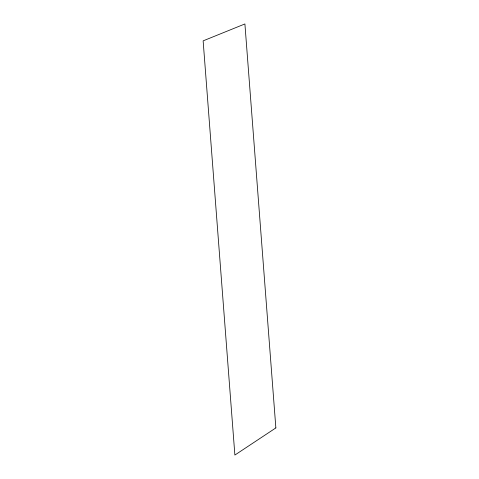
<?xml version="1.0" encoding="UTF-8"?>
<svg xmlns="http://www.w3.org/2000/svg" width="479" height="479" viewBox="0 0 479 479"><rect width="100%" height="100%" fill="white"/><g stroke="black" fill="none" stroke-linecap="round" stroke-linejoin="round"><path stroke-width="0.72" d="M275.862 427.915L234.878 455.05L203.138 40.853L244.907 23.95L275.862 427.915"/></g></svg>
